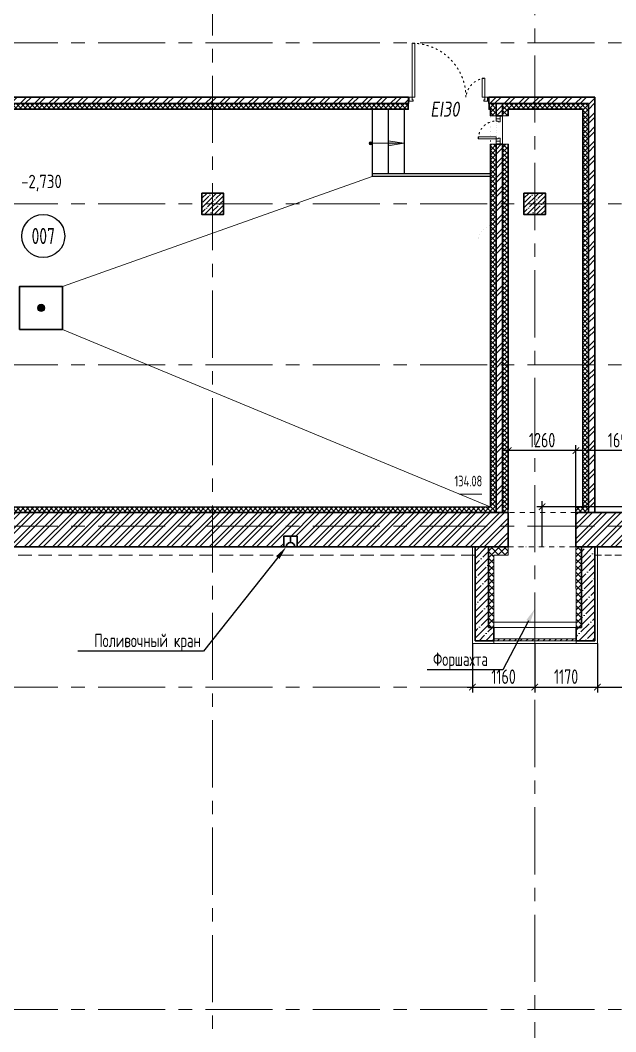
# Model space of a CAD drawing. Header units: millimetres. Extents: x -8689834 to 9419935, y 0 to 233063.
# Drawn here: x -314757 to -303662, y 106183 to 125020 of the extents above; entities that cross this region are included whole.
import ezdxf
from ezdxf import colors
from ezdxf.entities.mleader import LeaderData, LeaderLine
from ezdxf.enums import TextEntityAlignment as Align
from ezdxf.math import Vec2, Vec3

# ---------------------------------------------------------------- set-up
doc = ezdxf.new("R2010")
doc.units = ezdxf.units.MM
doc.header["$MEASUREMENT"] = 0
for name, pattern in [('ACAD_ISO03W100', [30, 12, -18]), ('CENTER', [2, 1.25, -0.25, 0.25, -0.25]), ('TRATTEGGIATA', [0.75, 0.5, -0.25]), ('Штрих', [6.35, 3.175, -3.175])]:
    doc.linetypes.add(name, pattern=pattern)
doc.layers.get('0').update_dxf_attribs({"color": 250, "lineweight": 9})
for name, color, linetype, lineweight in [('_0', 250, 'Continuous', 9), ('АР штриховка стен', 250, 'Continuous', 9), ('АР_Выноски АПР', 7, 'Continuous', 5), ('АР_Двери', 175, 'Continuous', 18), ('АР_Колонны', 250, 'Continuous', 30), ('АР_Колонны Штрих', 250, 'Continuous', 5), ('АР_Лестницы', 250, 'Continuous', 15), ('АР_Маркер экспликации', 239, 'Continuous', 13), ('АР_МосжилНии_Стены', 127, 'Continuous', 30), ('АР_Номер помещения', 1, 'Continuous', 25), ('АР_Оси', 195, 'Continuous', 9), ('АР_Отметки', 250, 'Continuous', 15), ('АР_Перегородки кирпич', 244, 'Continuous', 30), ('АР_Перегородки_кирпич_Штрих', 244, 'Continuous', 5), ('АР_Помещения_площадь', 19, 'Continuous', 9), ('АР_Сущ Несущая стена', 216, 'Continuous', 30), ('АР_тонкая линия', 250, 'Continuous', 0), ('АР_Утеплитель', 154, 'Continuous', 9), ('АР_Штриховка кирпич', 250, 'Continuous', 9), ('АР_Штриховка монолит', 250, 'Continuous', 9), ('ВК_канализация', 32, 'Continuous', 30), ('М_проемы ОВ 4-5эт', 172, 'Continuous', 30), ('Подвал', 250, 'Continuous', 30), ('ФВ-5', 250, 'Continuous', 9), ('Штриховка', 7, 'Continuous', 5)]:
    doc.layers.add(name, color=color, linetype=linetype, lineweight=lineweight)
doc.layers.add('АР_ПБ_Двери', color=7, linetype='Continuous', lineweight=15, true_color=0xdb0000)
doc.layers.add('Тонкая', color=7, linetype='Continuous')
doc.styles.add('ISOCPEUR', font='isocpeur.ttf', dxfattribs={"width": 0.7})
doc.styles.get("Standard").update_dxf_attribs({"font": 'isocpeur.ttf', "width": 0.7})
doc.styles.add('Архитект', font='isocpeur.ttf', dxfattribs={"width": 0.8, "oblique": 8})
doc.dimstyles.new('R_100', dxfattribs={"dimtxt": 270, "dimasz": 120, "dimexe": 100, "dimexo": 0, "dimgap": 60, "dimtad": 1, "dimdec": 0, "dimrnd": 5, "dimzin": 0, "dimdsep": 46, "dimtxsty": 'ISOCPEUR', "dimblk": 'ARCHTICK', "dimcen": 0, "dimdle": 100, "dimclrd": 256, "dimclre": 256, "dimclrt": 256, "dimadec": 0, "dimazin": 0, "dimtfac": 2, "dimtdec": 0, "dimtofl": 0, "dimtmove": 1, "dimatfit": 3, "dimfxl": 1, "dimtvp": 3, "dimtolj": 1, "dimtzin": 0, "dimarcsym": 0})

# ---------------------------------------------------------------- blocks, each defined once
blk = doc.blocks.new('*U287')
for points in [[(0, 0), (0, -80), (55, -80), (55, 0), (0, 0)], [(55, -80), (55, 0), (115, 0), (115, -40), (100, -40), (100, -80), (55, -80)], [(475, -80), (475, 0), (415, 0), (415, -40), (430, -40), (430, -80), (475, -80)], [(530, 0), (530, -80), (475, -80), (475, 0), (530, 0)]]:
    blk.add_lwpolyline(points)
blk.add_lwpolyline([(100, -80), (100, -410), (140, -410), (140, -80)], close=True)
at = {"linetype": 'ACAD_ISO03W100', "ltscale": 3}
blk.add_arc((100, -80), 330, 270, 0, dxfattribs=at)
blk = doc.blocks.new('*U259')
at = {"layer": 'АР_Номер помещения', "color": 7}
blk.add_circle((-20183, 914), 400, dxfattribs=at)
at = {"layer": 'АР_Помещения_площадь', "color": 7}
blk.add_line((-12009, -3896), (-12432, -3896), dxfattribs=at)
at = {"color": 7, "style": 'ISOCPEUR', "width": 0.7, "flags": 1}
blk.add_attdef('КАТЕГОРИЯ', (-499, -2092), '', height=250, dxfattribs=at)
at = {"layer": 'АР_Номер помещения', "color": 7, "style": 'ISOCPEUR', "width": 0.7}
blk.add_attdef('НОМЕР_ПОМЕЩЕНИЯ', text='', height=300, dxfattribs=at).set_placement((-20183, 914), align=Align.MIDDLE_CENTER)
at = {"layer": 'АР_Помещения_площадь', "color": 7, "lineweight": 30, "width": 0.7, "flags": 104}
blk.add_attdef('ИМЯ_ПОМЕЩЕНИЯ', text='', height=100, dxfattribs=at).set_placement((158, 1217), align=Align.MIDDLE_CENTER)
at = {"layer": 'АР_Помещения_площадь', "color": 7, "style": 'ISOCPEUR', "width": 0.7}
blk.add_attdef('ПЛОЩАДЬ_ПОМЕЩЕНИЯ', text='', height=200, dxfattribs=at).set_placement((-12004, -3650), align=Align.MIDDLE_RIGHT)
blk = doc.blocks.new('Полуторная_на лестницу')
for points in [[(75, 80), (75, 1080), (125, 1080), (125, 80)], [(1375, 430), (1375, 80), (1425, 80), (1425, 430)]]:
    blk.add_lwpolyline(points, close=True)
for points in [[(0, 0), (0, 80), (20, 80), (20, 0), (0, 0)], [(20, 80), (20, 0), (90, 0), (90, 30), (75, 30), (75, 80), (20, 80)], [(1480, 80), (1480, 0), (1410, 0), (1410, 30), (1425, 30), (1425, 80), (1480, 80)], [(1500, 0), (1500, 80), (1480, 80), (1480, 0), (1500, 0)]]:
    blk.add_lwpolyline(points)
at = {"linetype": 'ACAD_ISO03W100', "ltscale": 3}
for centre, radius, start, end in [((75, 80), 1000, 0, 90), ((1465, 40), 392, 95.9075, 174.0925)]:
    blk.add_arc(centre, radius, start, end, dxfattribs=at)
blk = doc.blocks.new('_DotSmall')
at = {"color": 0, "linetype": 'ByBlock', "const_width": 0.5}
blk.add_lwpolyline([(-0.0625, 0, 1), (0.0625, 0, 1)], format="xyb", close=True, dxfattribs=at)
blk = doc.blocks.new('*U1962')
h = blk.add_hatch(color=256)
h.dxf.hatch_style = 1
edge = h.paths.add_edge_path()
edge.add_arc((0, 0), 27.6, 359.64, 719.64)
h = blk.add_hatch(color=256)
h.dxf.hatch_style = 1
h.paths.add_polyline_path([(326, -44), (326, 44), (626, 0)])
blk.add_line((626, 0), (0, 0))
blk.add_lwpolyline([(326, 44), (326, -44), (626, 0), (326, 44)])
blk.add_circle((0, 0), 27.6)
blk = doc.blocks.new('_ArchTick')
at = {"color": 0, "linetype": 'ByBlock', "const_width": 0.15}
blk.add_lwpolyline([(-0.5, -0.5), (0.5, 0.5)], dxfattribs=at)
blk = doc.blocks.new('*D2229')
at = {"lineweight": -2, "ltscale": 500, "transparency": 16777216}
for p, q in [((-302607, 117006), (-304503, 117006)), ((-304403, 115851), (-304403, 117106)), ((-302707, 115851), (-302707, 117106))]:
    blk.add_line(p, q, dxfattribs=at)
at = {"lineweight": -2, "ltscale": 500, "transparency": 16777216, "xscale": 120, "yscale": 120, "zscale": 120, "rotation": 180}
blk.add_blockref('_ArchTick', (-304403, 117006), dxfattribs=at)
at = {"lineweight": -2, "ltscale": 500, "transparency": 16777216, "xscale": 120, "yscale": 120, "zscale": 120}
blk.add_blockref('_ArchTick', (-302707, 117006), dxfattribs=at)
at = {"ltscale": 500, "transparency": 16777216, "insert": (-303555, 117201), "char_height": 270, "attachment_point": 5, "style": 'ISOCPEUR'}
blk.add_mtext('\\A1;1695', dxfattribs=at)
blk = doc.blocks.new('*D2230')
at = {"lineweight": -2, "ltscale": 500, "transparency": 16777216}
for p, q in [((-304303, 117006), (-305765, 117006)), ((-305665, 115851), (-305665, 117106)), ((-304403, 115851), (-304403, 117106))]:
    blk.add_line(p, q, dxfattribs=at)
at = {"lineweight": -2, "ltscale": 500, "transparency": 16777216, "xscale": 120, "yscale": 120, "zscale": 120, "rotation": 180}
blk.add_blockref('_ArchTick', (-305665, 117006), dxfattribs=at)
at = {"lineweight": -2, "ltscale": 500, "transparency": 16777216, "xscale": 120, "yscale": 120, "zscale": 120}
blk.add_blockref('_ArchTick', (-304403, 117006), dxfattribs=at)
at = {"ltscale": 500, "transparency": 16777216, "insert": (-305034, 117201), "char_height": 270, "attachment_point": 5, "style": 'ISOCPEUR'}
blk.add_mtext('\\A1;1260', dxfattribs=at)
blk = doc.blocks.new('*D2231')
at = {"lineweight": -2, "ltscale": 500, "transparency": 16777216}
for p, q in [((-305034, 115211), (-305034, 116061)), ((-301542, 115851), (-301542, 116061)), ((-301442, 115961), (-305134, 115961))]:
    blk.add_line(p, q, dxfattribs=at)
at = {"lineweight": -2, "ltscale": 500, "transparency": 16777216, "xscale": 120, "yscale": 120, "zscale": 120, "rotation": 180}
blk.add_blockref('_ArchTick', (-305034, 115961), dxfattribs=at)
at = {"lineweight": -2, "ltscale": 500, "transparency": 16777216, "xscale": 120, "yscale": 120, "zscale": 120}
blk.add_blockref('_ArchTick', (-301542, 115961), dxfattribs=at)
at = {"ltscale": 500, "transparency": 16777216, "insert": (-303288, 116156), "char_height": 270, "attachment_point": 5, "style": 'ISOCPEUR'}
blk.add_mtext('\\A1;3490', dxfattribs=at)
blk = doc.blocks.new('*D2232')
at = {"lineweight": -2, "ltscale": 500, "transparency": 16777216}
for p, q in [((-306332, 113414), (-306332, 112501)), ((-305172, 113414), (-305172, 112501)), ((-306432, 112601), (-305072, 112601))]:
    blk.add_line(p, q, dxfattribs=at)
at = {"lineweight": -2, "ltscale": 500, "transparency": 16777216, "xscale": 120, "yscale": 120, "zscale": 120, "rotation": 180}
blk.add_blockref('_ArchTick', (-306332, 112601), dxfattribs=at)
at = {"lineweight": -2, "ltscale": 500, "transparency": 16777216, "xscale": 120, "yscale": 120, "zscale": 120}
blk.add_blockref('_ArchTick', (-305172, 112601), dxfattribs=at)
at = {"ltscale": 500, "transparency": 16777216, "insert": (-305752, 112796), "char_height": 270, "attachment_point": 5, "style": 'ISOCPEUR'}
blk.add_mtext('\\A1;1160', dxfattribs=at)
blk = doc.blocks.new('*D2233')
at = {"lineweight": -2, "ltscale": 500, "transparency": 16777216}
for p, q in [((-305172, 113414), (-305172, 112501)), ((-304002, 113414), (-304002, 112501)), ((-305272, 112601), (-303902, 112601))]:
    blk.add_line(p, q, dxfattribs=at)
at = {"lineweight": -2, "ltscale": 500, "transparency": 16777216, "xscale": 120, "yscale": 120, "zscale": 120, "rotation": 180}
blk.add_blockref('_ArchTick', (-305172, 112601), dxfattribs=at)
at = {"lineweight": -2, "ltscale": 500, "transparency": 16777216, "xscale": 120, "yscale": 120, "zscale": 120}
blk.add_blockref('_ArchTick', (-304002, 112601), dxfattribs=at)
at = {"ltscale": 500, "transparency": 16777216, "insert": (-304587, 112796), "char_height": 270, "attachment_point": 5, "style": 'ISOCPEUR'}
blk.add_mtext('\\A1;1170', dxfattribs=at)
blk = doc.blocks.new('*D2234')
at = {"lineweight": -2, "ltscale": 500, "transparency": 16777216}
for p, q in [((-301537, 115211), (-301537, 112501)), ((-304002, 113414), (-304002, 112501)), ((-304102, 112601), (-301437, 112601))]:
    blk.add_line(p, q, dxfattribs=at)
at = {"lineweight": -2, "ltscale": 500, "transparency": 16777216, "xscale": 120, "yscale": 120, "zscale": 120, "rotation": 180}
blk.add_blockref('_ArchTick', (-304002, 112601), dxfattribs=at)
at = {"lineweight": -2, "ltscale": 500, "transparency": 16777216, "xscale": 120, "yscale": 120, "zscale": 120}
blk.add_blockref('_ArchTick', (-301537, 112601), dxfattribs=at)
at = {"ltscale": 500, "transparency": 16777216, "insert": (-302770, 112796), "char_height": 270, "attachment_point": 5, "style": 'ISOCPEUR'}
blk.add_mtext('\\A1;2465', dxfattribs=at)

msp = doc.modelspace()

# ---------------------------------------------------------------- hatches: boundary and pattern name
at = {"layer": 'АР_Колонны Штрих', "ltscale": 100}
h = msp.add_hatch(dxfattribs=at)
h.set_pattern_fill('ANSI35', color=256, scale=500)
h.set_pattern_definition([(45, (-1268424.17, 161672.16), (-88.388348, 88.388348), []), (45, (-1268335.78, 161672.16), (-88.388348, 88.388348), [156.25, -31.25, 0, -31.25])])
h.paths.add_polyline_path([(-310972.071, 121800.682), (-311372.071, 121800.682), (-311372.071, 121400.682), (-310972.071, 121400.682)])
h = msp.add_hatch(dxfattribs=at)
h.set_pattern_fill('ANSI35', color=256, scale=500)
h.set_pattern_definition([(45, (-1262424.17, 161672.16), (-88.388348, 88.388348), []), (45, (-1262335.78, 161672.16), (-88.388348, 88.388348), [156.25, -31.25, 0, -31.25])])
h.paths.add_polyline_path([(-304972.071, 121800.682), (-305372.071, 121800.682), (-305372.071, 121400.682), (-304972.071, 121400.682)])
at = {"layer": 'АР_Перегородки_кирпич_Штрих', "ltscale": 100}
h = msp.add_hatch(dxfattribs=at)
h.set_pattern_fill('ANSI32', color=256, scale=500)
h.set_pattern_definition([(45, (-15289.27, 0), (-132.58252, 132.58252), []), (45, (-15200.88, 0), (-132.58252, 132.58252), [])])
h.paths.add_polyline_path([(-304052.071, 123589.949), (-305172.071, 123589.949), (-305172.071, 123469.949), (-304172.071, 123469.949), (-304172.577, 121600.682), (-304052.584, 121600.682)])
h.paths.add_polyline_path([(-304052.584, 121600.682), (-304172.577, 121600.682), (-304173.371, 118670.185), (-304172.071, 115850.682), (-304054.067, 115850.682), (-304053.357, 118550.185)])
h.paths.add_polyline_path([(-306026.156, 123589.949), (-306026.156, 123469.949), (-305892.071, 123469.949), (-305892.586, 123241.419), (-305772.586, 123241.419), (-305772.071, 123469.949), (-305172.071, 123469.949), (-305172.071, 123589.949)])
h.paths.add_polyline_path([(-322852.42, 115997.387), (-322851.121, 123469.921), (-307526.156, 123469.949), (-307526.156, 123589.949), (-322971.121, 123589.949), (-322972.421, 115997.387)])
h.paths.add_polyline_path([(-322972.325, 116422.348), (-322932.421, 116422.348), (-322932.421, 116462.348), (-322972.318, 116462.348)], flags=16)
h.paths.add_polyline_path([(-322852.421, 115997.566), (-322972.341, 115997.566), (-322972.421, 115850.682), (-322852.421, 115850.682)])
h = msp.add_hatch(dxfattribs=at)
h.set_pattern_fill('ANSI32', color=256, scale=500)
h.paths.add_polyline_path([(-305772.935, 118600.682), (-305892.857, 118600.682), (-305892.857, 115850.682), (-305773.371, 115850.682)])
h.paths.add_polyline_path([(-305772.662, 120325.455), (-305772.857, 120325.455), (-305772.857, 118600.682), (-305773.031, 118600.682), (-305772.682, 120325.426), (-305772.586, 120325.455), (-305772.662, 120325.455), (-305772.935, 118600.682), (-305772.857, 118600.682), (-305772.721, 122711.419), (-305892.721, 122711.419), (-305892.857, 118600.682), (-305772.935, 118600.682)])
at = {"layer": 'АР_Утеплитель', "ltscale": 100}
h = msp.add_hatch(dxfattribs=at)
h.set_pattern_fill('ANSI37', color=256, scale=700)
h.set_pattern_definition([(45, (-1282372.04, 163885.4), (-61.871843, 61.871843), []), (135, (-1282372.04, 163885.4), (-61.871843, -61.871843), [])])
h.paths.add_polyline_path([(-304302.071, 115210.642), (-304302.071, 115058.255)], flags=17)
h.paths.add_polyline_path([(-304401.991, 113714.431), (-304302.071, 113714.431), (-304302.071, 115058.255), (-304403.05, 115058.255), (-304401.991, 113813.559)])
h.paths.add_polyline_path([(-305664.571, 115058.255), (-305664.571, 115210.682), (-305522.071, 115210.682), (-305522.071, 115213.255), (-306032.071, 115210.682), (-306032.071, 113714.431), (-305932.162, 113714.431), (-305932.162, 113811.25), (-305931.818, 113811.25), (-305933.063, 115058.255)])
h.paths.add_polyline_path([(-305522.071, 115210.682), (-304403.046, 115210.682), (-304403.046, 115058.255), (-304302.071, 115058.255), (-304302.071, 115210.682), (-305522.071, 115213.255)])
at = {"layer": 'АР_Штриховка кирпич', "ltscale": 100}
h = msp.add_hatch(dxfattribs=at)
h.set_pattern_fill('ANSI32', color=256, scale=500)
h.set_pattern_definition([(45, (-1298551.72, 164426.86), (-132.58252, 132.58252), []), (45, (-1298463.33, 164426.86), (-132.58252, 132.58252), [])])
h.paths.add_polyline_path([(-309596.91, 115410.237), (-309596.91, 115210.682), (-305664.571, 115210.682), (-305664.571, 115850.682), (-322120.011, 115850.682), (-322120.011, 115210.682), (-309847.232, 115210.682), (-309847.232, 115410.237)])
h = msp.add_hatch(dxfattribs=at)
h.set_pattern_fill('ANSI32', color=256, scale=500)
h.set_pattern_definition([(45, (-1298500.2, 164426.86), (-132.58252, 132.58252), []), (45, (-1298411.8, 164426.86), (-132.58252, 132.58252), [])])
h.paths.add_polyline_path([(-305664.571, 115210.682), (-305664.571, 115850.682)])
h.paths.add_polyline_path([(-304403.046, 115850.682), (-304403.046, 115210.682), (-302707.071, 115210.682), (-302707.071, 115850.682)])
h = msp.add_hatch(dxfattribs=at)
h.set_pattern_fill('ANSI31', color=256, scale=600)
h.set_pattern_definition([(45, (-134928.42, -810.87), (-53.033009, 53.033009), [])])
h.paths.add_polyline_path([(-305932.162, 113501.767), (-304401.991, 113501.767), (-304401.991, 113464.431), (-305932.162, 113464.431)])
at = {"layer": 'АР_Штриховка монолит', "ltscale": 500}
h = msp.add_hatch(dxfattribs=at)
h.set_pattern_fill('ANSI35', color=256, scale=700)
h.set_pattern_definition([(45, (-134938.16, 0), (-123.74369, 123.74369), []), (45, (-134814.41, 0), (-123.74369, 123.74369), [218.75, -43.75, 0, -43.75])])
h.paths.add_polyline_path([(-306032.071, 115210.682), (-306282.071, 115210.682), (-306282.071, 113464.431), (-305932.162, 113464.545), (-305932.162, 113714.307), (-306032.071, 113714.431)])
h.paths.add_polyline_path([(-305932.162, 113714.431), (-305932.162, 113714.307), (-305932.162, 113464.545), (-305932.162, 113464.431)], flags=17)
h.paths.add_polyline_path([(-305932.162, 113465.38), (-305932.162, 113699.841), (-305932.162, 113714.431), (-305932.162, 113464.431)])
h.paths.add_polyline_path([(-304401.991, 113714.431), (-304401.991, 113464.431), (-304052.071, 113464.431), (-304052.071, 115210.682), (-304302.071, 115210.682), (-304302.071, 113714.431)])
at = {"layer": 'ФВ-5', "lineweight": 13, "ltscale": 500}
h = msp.add_hatch(color=1, dxfattribs=at)
h.dxf.hatch_style = 1
h.paths.add_polyline_path([(-314297.972, 119662.003, 1), (-314434.855, 119662.003, 1)])
at = {"layer": 'Штриховка', "transparency": 33554636}
h = msp.add_hatch(dxfattribs=at)
h.set_pattern_fill('ANSI37', color=256, scale=500)
h.paths.add_polyline_path([(-305992.071, 121325.455), (-305992.071, 123369.949), (-306015.769, 123369.949), (-306015.769, 123420.652), (-307538.192, 123420.652), (-307538.192, 123369.949), (-322752.421, 123369.949), (-322752.421, 115950.682), (-305992.071, 115950.682), (-305992.071, 120795.455)], flags=16)
edge = h.paths.add_edge_path(flags=16)
edge.add_line((-305892.586, 120895.455), (-305893.248, 122711.402))
edge.add_line((-305893.248, 122711.402), (-305992.733, 122711.402))
edge.add_line((-305992.733, 122711.402), (-305991.711, 123241.442))
edge.add_line((-305991.711, 123241.442), (-305892.226, 123241.442))
edge.add_line((-305892.226, 123241.442), (-305892.586, 121225.455))
edge.add_arc((-305892.586, 120895.455), 330, 90, 173.0379373)
edge.add_line((-306220.153, 120935.455), (-306222.586, 120935.455))
edge.add_line((-306222.586, 120935.455), (-306222.586, 120895.455))
edge.add_line((-306222.586, 120895.455), (-305892.586, 120895.455))
edge = h.paths.add_edge_path()
edge.add_line((-305892.586, 120935.455), (-305892.586, 120895.455))
edge.add_line((-305892.586, 120895.455), (-306222.586, 120895.455))
edge.add_arc((-305892.586, 120895.455), 330, 89.9106226, 180, ccw=False)
edge.add_line((-305892.071, 121225.454), (-305892.071, 123469.949))
edge.add_line((-305892.071, 123469.949), (-306015.985, 123469.949))
edge.add_line((-306015.985, 123469.949), (-306015.985, 123420.652))
edge.add_line((-306015.985, 123420.652), (-307538.192, 123420.652))
edge.add_line((-307538.192, 123420.652), (-307538.192, 123469.949))
edge.add_line((-307538.192, 123469.949), (-322851.121, 123469.948))
edge.add_line((-322851.121, 123469.948), (-322852.421, 115850.682))
edge.add_line((-322852.421, 115850.682), (-305892.071, 115850.682))
edge.add_line((-305892.071, 115850.682), (-305892.071, 120935.455))
edge.add_line((-305892.071, 120935.455), (-305892.586, 120935.455))
edge = h.paths.add_edge_path(flags=0)
edge.add_arc((-305892.586, 120895.455), 330, 173.0379373, 180)
edge.add_line((-306222.586, 120895.455), (-306222.586, 120935.455))
edge.add_line((-306222.586, 120935.455), (-306220.153, 120935.455))
h = msp.add_hatch(dxfattribs=at)
h.set_pattern_fill('ANSI37', color=256, scale=500)
h.paths.add_polyline_path([(-304403.046, 115950.702), (-304403.046, 115850.702), (-304173.371, 115850.682), (-304172.734, 123470.079), (-305772.071, 123469.949), (-305772.15, 123241.39), (-305672.292, 123241.41), (-305672.213, 123369.969), (-304272.167, 123370.066), (-304273.337, 115950.682)])
h.paths.add_polyline_path([(-305673.371, 115850.682), (-305673.371, 115950.682), (-305673.404, 115950.682), (-305672.578, 122711.383), (-305772.302, 122711.411), (-305773.371, 115850.682)])

# ---------------------------------------------------------------- linework, layer by layer
at = {"linetype": 'TRATTEGGIATA', "ltscale": 500}
msp.add_line((-322292.918, 115060.682), (-306282.071, 115060.682), dxfattribs=at)
at = {"layer": '_0', "ltscale": 100}
msp.add_lwpolyline([(-305932.162, 113501.767), (-304401.991, 113501.767), (-304401.991, 113464.431), (-305932.162, 113464.431)], close=True, dxfattribs=at)
at = {"layer": 'АР штриховка стен', "color": 1, "ltscale": 100, "true_color": 0xe60000}
msp.add_line((-307843.624, 123589.949), (-307843.624, 123589.949), dxfattribs=at)
at = {"layer": 'АР_Колонны', "ltscale": 100}
for points in [[(-311372.071, 121800.682), (-310972.071, 121800.682), (-310972.071, 121400.682), (-311372.071, 121400.682)], [(-305372.071, 121800.682), (-304972.071, 121800.682), (-304972.071, 121400.682), (-305372.071, 121400.682)]]:
    msp.add_lwpolyline(points, close=True, dxfattribs=at)
at = {"layer": 'АР_МосжилНии_Стены', "ltscale": 100}
for p, q in [((-322174.678, 115850.682), (-306208.404, 115850.682)), ((-306267.071, 115850.682), (-305664.571, 115850.682)), ((-304403.046, 115850.682), (-302707.071, 115850.682)), ((-322239.678, 115210.682), (-305787.189, 115210.682)), ((-307046.101, 115210.682), (-305664.571, 115210.682)), ((-306282.071, 115210.682), (-306282.071, 113464.431)), ((-306032.071, 115210.682), (-306032.071, 113714.431)), ((-304403.046, 115210.682), (-302707.071, 115210.682)), ((-304302.071, 113714.431), (-304302.071, 115210.682)), ((-304052.071, 113464.431), (-304052.071, 115210.682)), ((-306032.071, 113714.431), (-305932.162, 113714.431)), ((-305932.162, 113714.431), (-305932.162, 113464.431)), ((-304401.991, 113714.431), (-304302.071, 113714.431)), ((-306282.071, 113464.431), (-305932.162, 113464.431)), ((-304401.991, 113464.431), (-304052.071, 113464.431))]:
    msp.add_line(p, q, dxfattribs=at)
msp.add_lwpolyline([(-309847.232, 115210.682), (-309596.91, 115210.682), (-309596.91, 115410.237), (-309847.232, 115410.237)], close=True, dxfattribs=at)
msp.add_lwpolyline([(-304401.991, 113714.431), (-304401.991, 113464.431)], dxfattribs=at)
at = {"layer": 'АР_Оси', "linetype": 'CENTER', "ltscale": 1000}
for p, q in [((-305172.071, 134363.151), (-305172.071, 78630.803)), ((-311172.071, 133984.949), (-311172.071, 78252.6)), ((-359305.765, 124600.682), (-276127.363, 124600.682)), ((-359305.765, 121600.682), (-276127.363, 121600.682)), ((-359305.765, 118600.682), (-276127.363, 118600.682)), ((-359305.765, 115600.682), (-276127.363, 115600.682)), ((-359305.765, 112600.682), (-276127.363, 112600.682)), ((-359305.765, 106600.682), (-276127.363, 106600.682))]:
    msp.add_line(p, q, dxfattribs=at)
at = {"layer": 'АР_Перегородки кирпич', "linetype": 'Continuous', "ltscale": 100}
for p, q in [((-322971.121, 123589.949, 1.962), (-307526.156, 123589.949, 1.962)), ((-307526.156, 123469.949, 1.962), (-307526.156, 123589.949, 1.962)), ((-306026.156, 123589.949, 1.962), (-304052.071, 123589.949, 1.962)), ((-306026.156, 123469.949, 1.962), (-306026.156, 123589.949, 1.962)), ((-304052.071, 123589.949, 1.962), (-304054.067, 115850.682, 1.962)), ((-322851.121, 123469.949, 1.962), (-307526.156, 123469.949, 1.962)), ((-305892.586, 123241.419, 1.962), (-305892.071, 123469.949, 1.962)), ((-305772.586, 123241.419, 1.962), (-305772.071, 123469.949, 1.962)), ((-304172.071, 123469.949, 1.962), (-304172.071, 115850.682)), ((-305772.586, 123241.419, 1.962), (-305892.586, 123241.419, 1.962)), ((-305892.857, 115850.682), (-305892.857, 122711.419, 1.962)), ((-305772.586, 122711.419, 1.962), (-305892.857, 122711.419, 1.962)), ((-305772.857, 115850.682), (-305772.857, 122711.419, 1.962))]:
    msp.add_line(p, q, dxfattribs=at)
at = {"layer": 'АР_Перегородки кирпич', "linetype": 'Continuous', "ltscale": 100, "elevation": 1.962}
msp.add_lwpolyline([(-306026.156, 123469.949), (-304172.071, 123469.949)], dxfattribs=at)
at = {"layer": 'АР_Сущ Несущая стена', "ltscale": 100}
for p, q in [((-306332.071, 115210.682), (-305664.571, 115210.682)), ((-304403.046, 115210.682), (-304002.071, 115210.682))]:
    msp.add_line(p, q, dxfattribs=at)
for points in [[(-305664.571, 115850.682), (-305664.571, 115210.682)], [(-304403.046, 115210.682), (-304403.046, 115850.682)]]:
    msp.add_lwpolyline(points, dxfattribs=at)
at = {"layer": 'АР_Сущ Несущая стена', "linetype": 'Штрих', "lineweight": 9, "ltscale": 30}
msp.add_lwpolyline([(-304403.046, 115210.682), (-304403.046, 115850.682), (-305664.571, 115850.682), (-305664.571, 115210.682), (-304403.046, 115210.682)], dxfattribs=at)
at = {"layer": 'АР_тонкая линия', "color": 18, "ltscale": 500, "true_color": 0x000000}
for p, q in [((-305992.071, 123241.419, 0.584), (-305892.586, 123241.453, 1.962)), ((-305992.342, 122711.385, 0.584), (-305892.857, 122711.419, 1.962))]:
    msp.add_line(p, q, dxfattribs=at)
at = {"layer": 'АР_тонкая линия', "color": 18, "ltscale": 500, "true_color": 0x000000, "elevation": 0.584}
for points in [[(-307538.192, 123469.949), (-307538.192, 123369.949), (-322752.421, 123369.949), (-322752.421, 115950.682), (-305992.071, 115950.682), (-305992.071, 122711.419)], [(-307526.156, 123469.949), (-307526.156, 123359.949), (-322742.421, 123359.949), (-322742.421, 115960.682), (-306002.071, 115960.682), (-306002.071, 122711.419)], [(-306002.071, 123241.419), (-306002.071, 123359.949), (-306025.851, 123359.949), (-306025.851, 123469.949)], [(-305992.071, 123241.419), (-305992.071, 123369.949), (-306015.851, 123369.949), (-306015.851, 123469.949)]]:
    msp.add_lwpolyline(points, dxfattribs=at)
at = {"layer": 'АР_Утеплитель', "ltscale": 100}
for p, q in [((-306002.071, 123241.453, 0.584), (-305662.58, 123241.389, 2.004)), ((-306002.071, 122711.419, 0.584), (-305662.187, 122711.392, 1.883)), ((-305664.571, 115850.682), (-305663.368, 115960.682, 1.962)), ((-304403.046, 115850.682), (-304403.046, 115960.682, 1.962)), ((-305664.571, 115210.682), (-305664.571, 115058.255)), ((-304403.046, 115210.682), (-304403.046, 115050.682)), ((-305933.063, 115058.255), (-305664.571, 115058.255)), ((-305932.162, 113811.25), (-305932.162, 113714.431)), ((-304401.991, 113813.559), (-304401.991, 113714.431)), ((-305932.162, 113714.431), (-304401.991, 113714.431))]:
    msp.add_line(p, q, dxfattribs=at)
at = {"layer": 'АР_Утеплитель', "ltscale": 0.25}
for p, q in [((-306332.071, 115210.682), (-306332.071, 113414.431)), ((-304002.071, 113414.431), (-304002.071, 115210.682))]:
    msp.add_line(p, q, dxfattribs=at)
at = {"layer": 'АР_Утеплитель', "ltscale": 100, "elevation": 1.962}
for points in [[(-305772.586, 123241.419), (-305772.071, 123469.949), (-304172.071, 123469.949), (-304173.371, 115850.682), (-304403.046, 115850.682)], [(-305772.504, 123241.419), (-305772.46, 121601.964)], [(-305672.58, 123241.391), (-305672.071, 123369.949), (-304272.071, 123369.949), (-304273.371, 115950.682), (-304403.046, 115950.682)], [(-305662.58, 123241.388), (-305662.074, 123359.949), (-304282.073, 123359.949), (-304283.369, 115960.682), (-304403.046, 115960.682)], [(-305664.571, 115850.682), (-305773.371, 115850.682), (-305772.583, 122711.419)], [(-305673.371, 115850.682), (-305672.383, 122711.391)], [(-305663.368, 115960.682), (-305662.383, 122711.389)]]:
    msp.add_lwpolyline(points, dxfattribs=at)
at = {"layer": 'АР_Утеплитель', "ltscale": 100}
msp.add_lwpolyline([(-304403.05, 115058.255), (-304401.991, 113813.559), (-305932.162, 113811.25), (-305933.063, 115058.255)], dxfattribs=at)
at = {"layer": 'ВК_канализация', "color": 1, "lineweight": 13, "ltscale": 500}
msp.add_circle((-314366.413, 119662.003), 68.442, dxfattribs=at)
at = {"layer": 'М_проемы ОВ 4-5эт'}
msp.add_lwpolyline([(-314773.005, 119259.453), (-313971.487, 119259.453), (-313971.487, 120061.178), (-314773.005, 120061.178)], close=True, dxfattribs=at)
at = {"layer": 'Подвал', "lineweight": 13, "ltscale": 500}
for p, q in [((-313971.487, 120061.178, 1.273), (-308201.113, 122110.927, 0.584)), ((-313971.487, 119259.453, 1.273), (-306002.071, 115960.682, 0.584))]:
    msp.add_line(p, q, dxfattribs=at)
at = {"layer": 'Подвал', "ltscale": 100}
msp.add_line((-309722.071, 115291.412), (-309722.071, 115410.237), dxfattribs=at)
at = {"layer": 'Подвал', "linetype": 'TRATTEGGIATA', "lineweight": 13, "ltscale": 250}
msp.add_line((-304052.071, 115060.682), (-303421.318, 115060.682), dxfattribs=at)
at = {"layer": 'Подвал', "ltscale": 100}
msp.add_arc((-309722.071, 115210.682), 80.73, 0, 180, dxfattribs=at)
at = {"layer": 'Тонкая', "ltscale": 100}
for p, q in [((-308201.075, 123359.967, 0.584), (-308201.113, 122110.879, 0.584)), ((-307901.075, 123359.958, 0.584), (-307901.111, 122160.876, 0.584)), ((-307601.075, 123359.949, 0.584), (-307601.111, 122160.874, 0.584)), ((-306002.071, 122110.86, 0.584), (-308201.113, 122110.879, 0.584)), ((-306002.071, 122160.86, 0.584), (-308201.111, 122160.879, 0.584))]:
    msp.add_line(p, q, dxfattribs=at)
at = {"layer": 'Штриховка', "ltscale": 500}
for p, q in [((-307526.156, 123469.949, 1.962), (-307526.156, 123359.949, 1.962)), ((-306332.071, 113414.431), (-304002.071, 113414.431)), ((-305932.162, 113464.431), (-305932.162, 113414.431)), ((-304401.991, 113464.431), (-304401.991, 113414.431))]:
    msp.add_line(p, q, dxfattribs=at)

# ---------------------------------------------------------------- block references
at = {"layer": 'АР_Двери'}
msp.add_blockref('Полуторная_на лестницу', (-307528.841, 123509.949, 1.962), dxfattribs=at)
at = {"layer": 'АР_Двери', "xscale": -1, "rotation": 270}
msp.add_blockref('*U287', (-305812.586, 122711.419, 1.962), dxfattribs=at)
at = {"layer": 'АР_Лестницы', "ltscale": 100, "xscale": -1, "rotation": 180}
msp.add_blockref('*U1962', (-308227.49, 122727.458, 0.584), dxfattribs=at)
at = {"layer": 'АР_Маркер экспликации', "color": 7}
ref = msp.add_blockref('*U259', (-294145.22, 120087.519, 1.962), dxfattribs=at)
ref.add_attrib('НОМЕР_ПОМЕЩЕНИЯ', '007', dxfattribs={"layer": 'АР_Номер помещения', "color": 7, "height": 300, "style": 'ISOCPEUR', "width": 0.7}).set_placement((-314327.883, 121001.753, 1.962), align=Align.MIDDLE_CENTER)
ref.add_attrib('ПЛОЩАДЬ_ПОМЕЩЕНИЯ', '134.08', dxfattribs={"layer": 'АР_Помещения_площадь', "color": 7, "height": 200, "style": 'ISOCPEUR', "width": 0.7}).set_placement((-306149.614, 116438.006, 1.962), align=Align.MIDDLE_RIGHT)

# ---------------------------------------------------------------- texts
at = {"layer": 'АР_ПБ_Двери', "lineweight": 35, "style": 'Архитект', "oblique": 8, "width": 0.8}
msp.add_text('EI30', height=280, dxfattribs=at).set_placement((-307116.14, 123223.442))

# ---------------------------------------------------------------- dimensions: what is measured, and where the dimension line sits
at = {"ltscale": 500}
for base, p1, p2, picture, middle in [((-305664.571, 117005.669), (-304403.046, 115850.682), (-305664.571, 115850.682), '*D2230', (-305033.808, 117200.669)), ((-304403.046, 117005.669), (-302707.071, 115850.682), (-304403.046, 115850.682), '*D2229', (-303555.058, 117200.669)), ((-305033.808, 115960.682), (-301542.071, 115850.682), (-305033.808, 115210.682), '*D2231', (-303287.94, 116155.682)), ((-301537.071, 112600.682), (-304002.071, 113414.431), (-301537.071, 115210.682), '*D2234', (-302769.571, 112795.682)), ((-305172.071, 112600.682), (-306332.071, 113414.431), (-305172.071, 113414.431), '*D2232', (-305752.071, 112795.682)), ((-304002.071, 112600.682), (-305172.071, 113414.431), (-304002.071, 113414.431), '*D2233', (-304587.071, 112795.682))]:
    dim = msp.add_linear_dim(base=base, p1=p1, p2=p2, dimstyle='R_100', override={"dimpost": '\\X'}, dxfattribs=at)
    dim.commit()
    dim.dimension.update_dxf_attribs({"geometry": picture, "text_midpoint": middle})

# ---------------------------------------------------------------- leaders
at = {"layer": 'АР_Выноски АПР'}
ml = msp.add_multileader_mtext('Standard', dxfattribs=at)
ml.set_content('\\A1;Поливочный кран', color=256, style='ISOCPEUR')
ml.set_leader_properties()
ml.build(insert=Vec2(0, 0))
ml.multileader.update_dxf_attribs({"text_left_attachment_type": 6, "text_right_attachment_type": 6, "dogleg_length": 100, "arrow_head_size": 250})
ctx = ml.context
ctx.base_point, ctx.char_height, ctx.arrow_head_size, ctx.landing_gap_size, ctx.plane_origin = Vec3(-313401.5, 113269.5), 250, 250, 25, Vec3(-331729.645, 115461.908)
ctx.left_attachment, ctx.right_attachment = 6, 6
notes = []
notes.append((ctx, [(0, (1, 1, 0), (-311343.5, 113269.5), (-1, 0), 170.5, [(1, [(-309802.801, 115210.682)], 0, [])])]))
ctx.mtext.insert, ctx.mtext.width, ctx.mtext.flow_direction = Vec3(-313376.5, 113594.5), 6210.48741, 5
ml = msp.add_multileader_mtext('Standard', dxfattribs=at)
ml.set_content('\\A1;Форшахта', color=256, style='ISOCPEUR')
ml.set_leader_properties()
ml.build(insert=Vec2(0, 0))
ml.multileader.update_dxf_attribs({"text_left_attachment_type": 6, "text_right_attachment_type": 6, "dogleg_length": 100, "arrow_head_size": 250})
ctx = ml.context
ctx.base_point, ctx.char_height, ctx.arrow_head_size, ctx.landing_gap_size, ctx.plane_origin = Vec3(-307091.452, 112920.804), 250, 250, 25, Vec3(-327098.915, 114753.51)
ctx.left_attachment, ctx.right_attachment = 6, 6
notes.append((ctx, [(0, (1, 1, 0), (-305768.452, 112920.804), (-1, 0), 170.5, [(1, [(-305172.071, 114055.016)], 0, [])])]))
ctx.mtext.insert, ctx.mtext.width, ctx.mtext.flow_direction = Vec3(-307066.452, 113245.804), 6210.48741, 5
at = {"layer": 'АР_Отметки'}
ml = msp.add_multileader_mtext('Standard', dxfattribs=at)
ml.set_content('{\\W0.8;-2,730}', color=256, style='ISOCPEUR')
ml.set_leader_properties(color=256, linetype='Continuous', lineweight=-1)
ml.set_arrow_properties(name='DOTSMALL')
ml.build(insert=Vec2(0, 0))
ml.multileader.update_dxf_attribs({"has_text_frame": 1, "text_left_attachment_type": 4, "text_right_attachment_type": 4, "dogleg_length": 100, "arrow_head_size": 180})
ctx = ml.context
ctx.base_point, ctx.char_height, ctx.arrow_head_size, ctx.landing_gap_size, ctx.plane_origin = Vec3(-314791.321, 121809.018, 0), 250, 180, 50, Vec3(-319449.83, 117956.711, 0)
ctx.left_attachment, ctx.right_attachment = 4, 4
notes.append((ctx, [(0, (0, 0, 0), (0, 0), (1, 0), 1, [])]))
ctx.mtext.insert, ctx.mtext.width, ctx.mtext.defined_height, ctx.mtext.line_spacing_style, ctx.mtext.flow_direction = Vec3(-314741.321, 122142.352, 0), 769.98896, 343.888, 2, 5
ml = msp.add_multileader_mtext('Standard', dxfattribs=at)
ml.set_content('{\\W0.8;-2,430}', color=256, style='ISOCPEUR')
ml.set_leader_properties(color=256, linetype='Continuous', lineweight=-1)
ml.set_arrow_properties(name='DOTSMALL')
ml.build(insert=Vec2(0, 0))
ml.multileader.update_dxf_attribs({"has_text_frame": 1, "text_left_attachment_type": 4, "text_right_attachment_type": 4, "dogleg_length": 100, "arrow_head_size": 180})
ctx = ml.context
ctx.base_point, ctx.char_height, ctx.arrow_head_size, ctx.landing_gap_size, ctx.plane_origin = Vec3(-336711.886, 117132.656), 250, 180, 50, Vec3(-335659.193, 115477.482)
ctx.left_attachment, ctx.right_attachment = 4, 4
notes.append((ctx, [(0, (0, 0, 0), (0, 0), (1, 0), 1, [])]))
ctx.mtext.insert, ctx.mtext.width, ctx.mtext.line_spacing_style, ctx.mtext.flow_direction = Vec3(-336661.886, 117465.989), 852.69703, 2, 5
for ctx, leaders in notes:
    for number, flags, end, landing, length, lines in leaders:
        leader = LeaderData()
        leader.index, (leader.has_last_leader_line, leader.has_dogleg_vector, leader.attachment_direction) = number, flags
        leader.last_leader_point, leader.dogleg_vector, leader.dogleg_length = Vec3(end), Vec3(landing), length
        for number, points, colour, breaks in lines:
            line = LeaderLine()
            line.index, line.vertices, line.color, line.breaks = number, Vec3.list(points), colors.encode_raw_color(colour), breaks
            leader.lines.append(line)
        ctx.leaders.append(leader)

doc.saveas('drawing.dxf')
